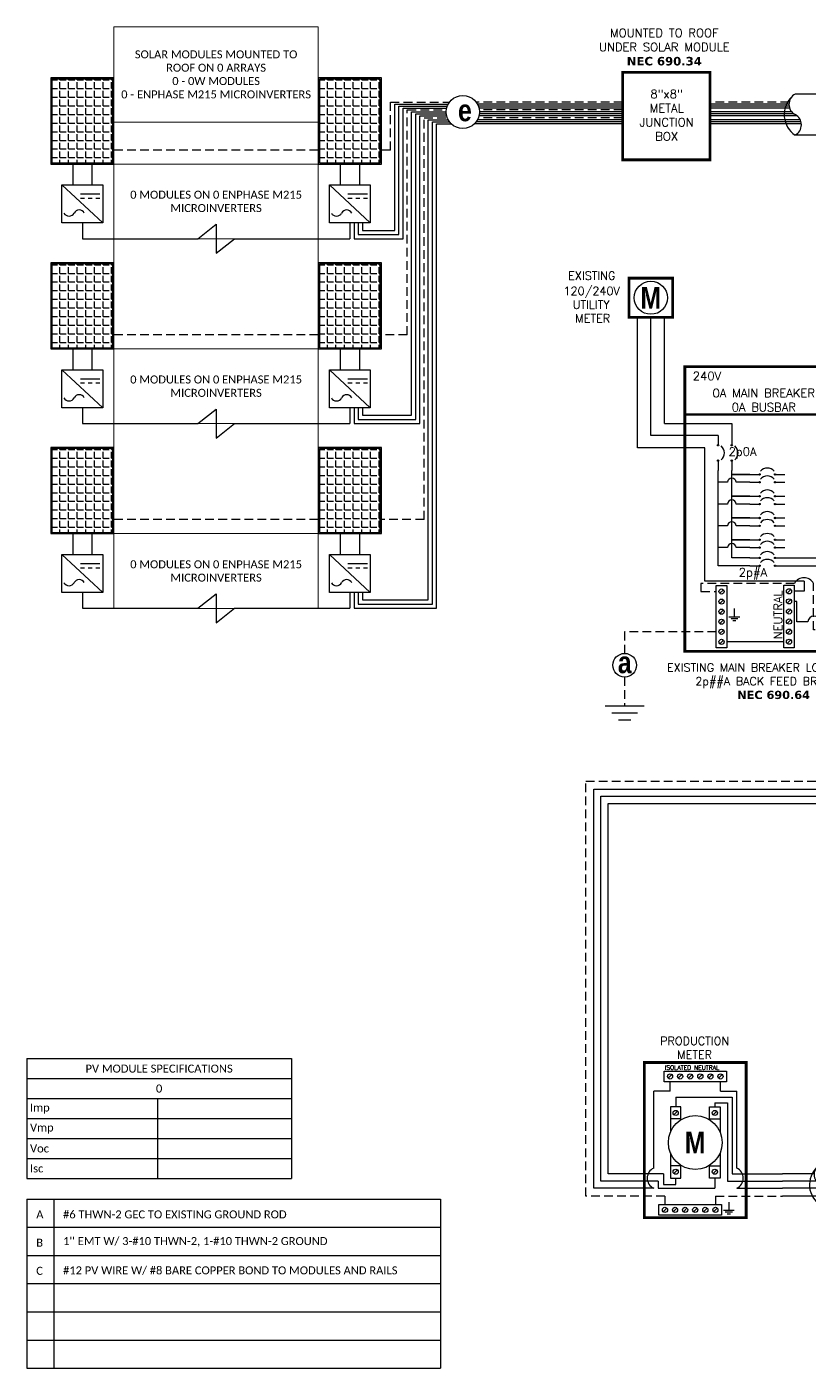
# Model space of a CAD drawing. Header units: feet. Extents: x 23528 to 24137, y 15295 to 15881.
# Drawn here: x 23528 to 23865, y 15295 to 15874 of the extents above; entities that cross this region are included whole.
import ezdxf

# ---------------------------------------------------------------- set-up
doc = ezdxf.new("R2010")
doc.units = ezdxf.units.FT
doc.header["$MEASUREMENT"] = 0
doc.linetypes.add('HIDDEN', pattern=[0.375, 0.25, -0.125])
for name, color, linetype in [('ONE LINE BLOCKS', 7, 'Continuous'), ('TABLES', 7, 'Continuous'), ('TEXT', 7, 'Continuous'), ('Z - TITLEBLOCK TXT', 7, 'Continuous')]:
    doc.layers.add(name, color=color, linetype=linetype)
doc.styles.add('ONE LINE TXT', font='techb___.ttf')
doc.styles.get("Standard").update_dxf_attribs({"font": 'simplex.shx'})

# ---------------------------------------------------------------- blocks, each defined once
blk = doc.blocks.new('*T7')
at = {"layer": 'Defpoints', "color": 8, "linetype": 'ByBlock', "lineweight": 0, "transparency": 16777216}
for p, q in [((0, 0), (88.16, 0)), ((0, 0), (0, -250.97)), ((88.16, 0), (88.16, -250.97)), ((0, -41.08), (88.16, -41.08)), ((0, -59.24), (88.16, -59.24)), ((0, -91.46), (88.16, -91.46)), ((0, -138.99), (88.16, -138.99)), ((0, -171.21), (88.16, -171.21)), ((0, -218.74), (88.16, -218.74)), ((0, -250.97), (88.16, -250.97))]:
    blk.add_line(p, q, dxfattribs=at)
at = {"color": 0, "linetype": 'Continuous', "transparency": 16777216, "char_height": 3.4544, "width": 83.574, "attachment_point": 5}
for s, insert in [('{\\fCalibri|b0|i0|c0;SOLAR MODULES MOUNTED TO ROOF ON 0 ARRAYS^J0 - 0W MODULES^J0 - ENPHASE M215 MICROINVERTERS', (44.08, -20.54)), ('{\\fCalibri|b0|i0|c0;', (44.08, -50.16)), ('{\\fCalibri|b0|i0|c0;0 MODULES ON 0 ENPHASE M215 MICROINVERTERS', (44.08, -75.35)), ('{\\fCalibri|b0|i0|c0;', (44.08, -115.23)), ('{\\fCalibri|b0|i0|c0;0 MODULES ON 0 ENPHASE M215 MICROINVERTERS', (44.08, -155.1)), ('{\\fCalibri|b0|i0|c0;', (44.08, -194.98)), ('{\\fCalibri|b0|i0|c0;0 MODULES ON 0 ENPHASE M215 MICROINVERTERS', (44.08, -234.86))]:
    blk.add_mtext(s, dxfattribs=dict(at, insert=insert))
blk = doc.blocks.new('*U4')
at = {"color": 7, "linetype": 'Continuous'}
for p, q in [((6.67, 2.43), (2.91, 2.43)), ((2.44, 1.71), (0, 1.71)), ((9.57, 1.71), (6.2, 1.71)), ((2.91, -0.69), (6.67, -0.69))]:
    blk.add_line(p, q, dxfattribs=at)
at = {"color": 10, "linetype": 'Continuous'}
for p, q in [((2.59, 1.15), (0, 1.15)), ((9.57, 1.15), (6.35, 1.15))]:
    blk.add_line(p, q, dxfattribs=at)
at = {"color": 253, "linetype": 'Continuous'}
for p, q in [((3.21, 0.61), (0, 0.61)), ((9.57, 0.61), (6.97, 0.61))]:
    blk.add_line(p, q, dxfattribs=at)
at = {"color": 7, "linetype": 'Continuous'}
for centre, start, end in [((3.94, 0.87), 133.9732, 236.4265), ((5.63, 0.87), 313.9732, 56.4265)]:
    blk.add_arc(centre, 1.87, start, end, dxfattribs=at)
at = {"layer": 'TEXT', "color": 92, "linetype": 'HIDDEN', "ltscale": 15}
for p, q in [((3.37, 0), (0, 0)), ((9.57, 0), (7.14, 0))]:
    blk.add_line(p, q, dxfattribs=at)
at = {"layer": 'Z - TITLEBLOCK TXT', "linetype": 'Continuous'}
for centre, start, end in [((3.31, 1.65), 117.6639, 242.3361), ((7.08, 1.65), 117.6639, 242.3361), ((2.5, 0.09), 297.6639, 62.3361), ((6.26, 0.09), 297.6639, 62.3361)]:
    blk.add_arc(centre, 0.882, start, end, dxfattribs=at)
blk = doc.blocks.new('*T5')
at = {"layer": 'Z - TITLEBLOCK TXT', "color": 0, "lineweight": -2, "transparency": 16777216}
for p, q in [((0, 0), (114.19, 0)), ((0, 0), (0, -51.69)), ((114.19, 0), (114.19, -51.69)), ((0, -8.62), (114.19, -8.62)), ((0, -17.23), (114.19, -17.23)), ((56.41, -17.23), (56.41, -51.69)), ((0, -25.85), (114.19, -25.85)), ((0, -34.46), (114.19, -34.46)), ((0, -43.08), (114.19, -43.08)), ((0, -51.69), (114.19, -51.69))]:
    blk.add_line(p, q, dxfattribs=at)
at = {"layer": 'Z - TITLEBLOCK TXT', "color": 0, "linetype": 'Continuous', "transparency": 16777216, "char_height": 3.4544}
for s, insert, width, attachment_point in [('{\\fCalibri|b0|i0|c0;PV MODULE SPECIFICATIONS', (57.09, -4.31), 111.433, 5), ('{\\fCalibri|b0|i0|c0;0', (57.09, -12.92), 111.433, 5), ('{\\fCalibri|b0|i0|c0;Imp', (1.38, -21.54), 53.6551, 4), ('{\\fCalibri|b0|i0|c0;', (57.78, -21.54), 55.0254, 4), ('{\\fCalibri|b0|i0|c0;Vmp', (1.38, -30.15), 53.6551, 4), ('{\\fCalibri|b0|i0|c0;', (57.78, -30.15), 55.0254, 4), ('{\\fCalibri|b0|i0|c0;Voc', (1.38, -38.77), 53.6551, 4), ('{\\fCalibri|b0|i0|c0;', (57.78, -38.77), 55.0254, 4), ('{\\fCalibri|b0|i0|c0;Isc', (1.38, -47.39), 53.6551, 4), ('{\\fCalibri|b0|i0|c0;', (57.78, -47.39), 55.0254, 4)]:
    blk.add_mtext(s, dxfattribs=dict(at, insert=insert, width=width, attachment_point=attachment_point))
blk = doc.blocks.new('*T6')
at = {"linetype": 'ByBlock', "lineweight": -2, "transparency": 16777216}
for p, q in [((0, 0), (178.52, 0)), ((0, 0), (0, -72.97)), ((11.58, 0), (11.58, -72.97)), ((178.52, 0), (178.52, -72.97)), ((0, -12.11), (178.52, -12.11)), ((0, -24.28), (178.52, -24.28)), ((0, -36.46), (178.52, -36.46)), ((0, -48.64), (178.52, -48.64)), ((0, -60.81), (178.52, -60.81)), ((0, -72.97), (178.52, -72.97))]:
    blk.add_line(p, q, dxfattribs=at)
at = {"color": 0, "linetype": 'Continuous', "transparency": 16777216, "char_height": 3.4544, "attachment_point": 7}
for s, insert, width in [('{\\fCalibri|b0|i0|c0;A', (4.06, -8.36), 3.4544), ('{\\fCalibri|b0|i0|c0;#6 THWN-2 GEC TO EXISTING GROUND ROD', (15.65, -8.36), 158.8095), ('{\\fCalibri|b0|i0|c0;B', (4.06, -20.53), 3.4544), ("{\\fCalibri|b0|i0|c0;1'' EMT W/ 3-#10 THWN-2, 1-#10 THWN-2 GROUND", (15.65, -20.53), 158.8095), ('{\\fCalibri|b0|i0|c0;#12 PV WIRE W/ #8 BARE COPPER BOND TO MODULES AND RAILS', (15.65, -32.71), 158.8095), ('{\\fCalibri|b0|i0|c0;C', (4.06, -32.71), 3.4544), ('{\\fCalibri|b0|i0|c0;', (4.06, -44.89), 3.4544), ('{\\fCalibri|b0|i0|c0;', (15.65, -44.89), 158.8095), ('{\\fCalibri|b0|i0|c0;', (4.06, -57.06), 3.4544), ('{\\fCalibri|b0|i0|c0;', (15.65, -57.06), 158.8095), ('{\\fCalibri|b0|i0|c0;', (4.06, -69.22), 3.4544), ('{\\fCalibri|b0|i0|c0;', (15.65, -69.22), 158.8095)]:
    blk.add_mtext(s, dxfattribs=dict(at, insert=insert, width=width))
blk = doc.blocks.new('*U9')
at = {"layer": 'ONE LINE BLOCKS', "linetype": 'Continuous'}
h = blk.add_hatch(color=1, dxfattribs=at)
h.dxf.hatch_style = 1
edge = h.paths.add_edge_path()
edge.add_arc((-70.09, 79.71), 0.291, 0, 360)
h = blk.add_hatch(color=1, dxfattribs=at)
h.dxf.hatch_style = 1
edge = h.paths.add_edge_path()
edge.add_arc((-64.17, 79.71), 0.291, 0, 360)
h = blk.add_hatch(color=1, dxfattribs=at)
h.dxf.hatch_style = 1
edge = h.paths.add_edge_path()
edge.add_arc((-70.09, 73.04), 0.291, 0, 360)
h = blk.add_hatch(color=1, dxfattribs=at)
h.dxf.hatch_style = 1
edge = h.paths.add_edge_path()
edge.add_arc((-64.17, 73.04), 0.291, 0, 360)
h = blk.add_hatch(color=1, dxfattribs=at)
h.dxf.hatch_style = 1
edge = h.paths.add_edge_path()
edge.add_arc((-52.18, 67.09), 0.291, 0, 360)
h = blk.add_hatch(color=1, dxfattribs=at)
h.dxf.hatch_style = 1
edge = h.paths.add_edge_path()
edge.add_arc((-52.18, 63.72), 0.291, 0, 360)
h = blk.add_hatch(color=1, dxfattribs=at)
h.dxf.hatch_style = 1
edge = h.paths.add_edge_path()
edge.add_arc((-45.5, 67.09), 0.291, 0, 360)
h = blk.add_hatch(color=1, dxfattribs=at)
h.dxf.hatch_style = 1
edge = h.paths.add_edge_path()
edge.add_arc((-45.5, 63.72), 0.291, 0, 360)
h = blk.add_hatch(color=1, dxfattribs=at)
h.dxf.hatch_style = 1
edge = h.paths.add_edge_path()
edge.add_arc((-52.18, 57.69), 0.291, 0, 360)
h = blk.add_hatch(color=1, dxfattribs=at)
h.dxf.hatch_style = 1
edge = h.paths.add_edge_path()
edge.add_arc((-45.5, 57.69), 0.291, 0, 360)
h = blk.add_hatch(color=1, dxfattribs=at)
h.dxf.hatch_style = 1
edge = h.paths.add_edge_path()
edge.add_arc((-52.18, 54.31), 0.291, 0, 360)
h = blk.add_hatch(color=1, dxfattribs=at)
h.dxf.hatch_style = 1
edge = h.paths.add_edge_path()
edge.add_arc((-45.5, 54.31), 0.291, 0, 360)
h = blk.add_hatch(color=1, dxfattribs=at)
h.dxf.hatch_style = 1
edge = h.paths.add_edge_path()
edge.add_arc((-52.18, 48.29), 0.291, 0, 360)
h = blk.add_hatch(color=1, dxfattribs=at)
h.dxf.hatch_style = 1
edge = h.paths.add_edge_path()
edge.add_arc((-45.5, 48.29), 0.291, 0, 360)
h = blk.add_hatch(color=1, dxfattribs=at)
h.dxf.hatch_style = 1
edge = h.paths.add_edge_path()
edge.add_arc((-52.18, 44.91), 0.291, 0, 360)
h = blk.add_hatch(color=1, dxfattribs=at)
h.dxf.hatch_style = 1
edge = h.paths.add_edge_path()
edge.add_arc((-45.5, 44.91), 0.291, 0, 360)
h = blk.add_hatch(color=1, dxfattribs=at)
h.dxf.hatch_style = 1
edge = h.paths.add_edge_path()
edge.add_arc((-52.18, 38.89), 0.291, 0, 360)
h = blk.add_hatch(color=1, dxfattribs=at)
h.dxf.hatch_style = 1
edge = h.paths.add_edge_path()
edge.add_arc((-52.18, 35.51), 0.291, 0, 360)
h = blk.add_hatch(color=1, dxfattribs=at)
h.dxf.hatch_style = 1
edge = h.paths.add_edge_path()
edge.add_arc((-45.5, 38.89), 0.291, 0, 360)
h = blk.add_hatch(color=1, dxfattribs=at)
h.dxf.hatch_style = 1
edge = h.paths.add_edge_path()
edge.add_arc((-45.5, 35.51), 0.291, 0, 360)
h = blk.add_hatch(color=1, dxfattribs=at)
h.dxf.hatch_style = 1
edge = h.paths.add_edge_path()
edge.add_arc((-52.18, 31.06), 0.291, 0, 360)
h = blk.add_hatch(color=1, dxfattribs=at)
h.dxf.hatch_style = 1
edge = h.paths.add_edge_path()
edge.add_arc((-45.5, 31.06), 0.291, 0, 360)
h = blk.add_hatch(color=1, dxfattribs=at)
h.dxf.hatch_style = 1
edge = h.paths.add_edge_path()
edge.add_arc((-52.18, 27.68), 0.291, 0, 360)
h = blk.add_hatch(color=1, dxfattribs=at)
h.dxf.hatch_style = 1
edge = h.paths.add_edge_path()
edge.add_arc((-45.5, 27.68), 0.291, 0, 360)
at = {"color": 7, "linetype": 'Continuous'}
for p, q in [((-20.69, 9.66), (-20.69, 31.06)), ((0, 9.66), (-20.69, 9.66))]:
    blk.add_line(p, q, dxfattribs=at)
at = {"color": 10, "linetype": 'Continuous'}
for p, q in [((-24.71, 6.49), (-24.71, 27.68)), ((-20.67, 27.68), (-20.67, 27.68)), ((-20.67, 27.68), (-20.67, 27.68)), ((0, 6.49), (-24.71, 6.49))]:
    blk.add_line(p, q, dxfattribs=at)
at = {"color": 253, "linetype": 'Continuous'}
for p, q in [((-36.04, 12.29), (-37.2, 12.29)), ((-36.04, 3.45), (-36.04, 12.29)), ((-31.39, 3.45), (-36.04, 3.45)), ((0, 3.45), (-26.11, 3.45))]:
    blk.add_line(p, q, dxfattribs=at)
at = {"color": 7, "linetype": 'Continuous'}
blk.add_circle((-110.4, -15.26), 5.11, dxfattribs=at)
at = {"color": 253, "linetype": 'Continuous'}
blk.add_arc((-28.75, 3.3), 2.64, 3.28193, 176.71807, dxfattribs=at)
at = {"layer": 'ONE LINE BLOCKS', "lineweight": 50}
for p, q in [((-108.51, 134.89), (-108.51, 151.79)), ((-108.51, 151.79), (-89.65, 151.79)), ((-89.65, 151.79), (-89.65, 134.89)), ((-89.65, 134.89), (-108.51, 134.89)), ((-84.43, 92.98), (-14.91, 92.98))]:
    blk.add_line(p, q, dxfattribs=at)
at = {"layer": 'ONE LINE BLOCKS', "lineweight": 50, "const_width": 1.19}
for points in [[(-108.51, 134.89), (-108.51, 151.79), (-89.65, 151.79), (-89.65, 134.89)], [(-84.43, -9.3), (-84.43, 113.61), (-14.91, 113.61), (-14.91, -9.3)]]:
    blk.add_lwpolyline(points, close=True, dxfattribs=at)
at = {"layer": 'TEXT', "color": 92, "linetype": 'HIDDEN', "ltscale": 15}
for p, q in [((-77.46, 20.02), (-77.46, 16.57)), ((-37.13, 20.02), (-77.46, 20.02)), ((-28.89, 0), (-28.89, 20.02)), ((-77.46, 16.57), (-70.87, 16.57)), ((0, 0), (-28.89, 0)), ((-70.87, -0.83), (-110.4, -0.83)), ((-110.4, -0.83), (-110.4, -10.15)), ((-110.4, -20.38), (-110.4, -32.73))]:
    blk.add_line(p, q, dxfattribs=at)
at = {"layer": 'TEXT', "color": 92, "linetype": 'Continuous', "ltscale": 15}
blk.add_line((-41.74, -5.18), (-66.33, -5.18), dxfattribs=at)
at = {"layer": 'TEXT', "color": 92, "linetype": 'HIDDEN', "flags": 128}
for points in [[(-63.1, 9.2), (-63.11, 5.69)], [(-65.45, 5.69), (-60.77, 5.69)], [(-61.58, 4.83), (-64.64, 4.83)], [(-62.39, 3.96), (-63.82, 3.96)]]:
    blk.add_lwpolyline(points, dxfattribs=at)
at = {"layer": 'TEXT', "color": 92, "linetype": 'Continuous', "ltscale": 4, "flags": 128}
for points in [[(-118.88, -32.73), (-101.92, -32.73)], [(-104.86, -35.88), (-115.94, -35.88)], [(-107.8, -39.02), (-113, -39.02)]]:
    blk.add_lwpolyline(points, dxfattribs=at)
at = {"layer": 'TEXT', "linetype": 'Continuous'}
blk.add_circle((-99.08, 143.34), 7.15, dxfattribs=at)
at = {"layer": 'TEXT', "color": 92, "linetype": 'Continuous', "ltscale": 0.3}
blk.add_arc((-33.01, 17.86), 4.65, 27.66392, 152.33608, dxfattribs=at)
at = {"layer": 'Z - TITLEBLOCK TXT', "color": 253, "linetype": 'Continuous'}
for p, q in [((-104.8, 78.58), (-104.8, 134.89)), ((-75.86, 78.58), (-104.8, 78.58)), ((-75.86, 20.99), (-75.86, 78.58)), ((-32.91, 20.99), (-75.86, 20.99)), ((-32.91, 20.99), (-32.91, 16.64)), ((-32.91, 16.64), (-37.2, 16.64))]:
    blk.add_line(p, q, dxfattribs=at)
at = {"layer": 'Z - TITLEBLOCK TXT', "color": 10, "linetype": 'Continuous'}
for p, q in [((-99.08, 83.91), (-99.08, 134.89)), ((-70.09, 83.91), (-99.08, 83.91)), ((-70.09, 27.68), (-70.09, 68.84)), ((-66.04, 63.72), (-70.09, 63.72)), ((-56.38, 63.72), (-62.3, 63.72)), ((-66.04, 54.31), (-70.09, 54.31)), ((-56.38, 54.31), (-62.3, 54.31)), ((-66.04, 44.91), (-70.09, 44.91)), ((-56.38, 44.91), (-62.3, 44.91)), ((-66.04, 35.51), (-70.09, 35.51)), ((-56.38, 35.51), (-62.3, 35.51)), ((-56.38, 27.68), (-70.09, 27.68)), ((-41.31, 27.68), (-24.71, 27.68))]:
    blk.add_line(p, q, dxfattribs=at)
at = {"layer": 'Z - TITLEBLOCK TXT', "color": 7, "linetype": 'Continuous'}
for p, q in [((-93.24, 89.01), (-93.24, 134.89)), ((-93.24, 89.01), (-64.17, 89.01)), ((-64.17, 89.01), (-64.17, 83.91)), ((-64.17, 67.09), (-64.17, 68.84)), ((-64.17, 57.69), (-64.17, 67.09)), ((-64.17, 67.09), (-56.38, 67.09)), ((-56.38, 67.09), (-64.17, 67.09)), ((-64.17, 48.29), (-64.17, 57.69)), ((-64.17, 57.69), (-56.38, 57.69)), ((-56.38, 57.69), (-64.17, 57.69)), ((-64.17, 38.89), (-64.17, 48.29)), ((-64.17, 48.29), (-56.38, 48.29)), ((-56.38, 48.29), (-64.17, 48.29)), ((-64.17, 31.06), (-64.17, 38.89)), ((-64.17, 38.89), (-56.38, 38.89)), ((-56.38, 38.89), (-64.17, 38.89)), ((-56.38, 31.06), (-64.17, 31.06)), ((-41.31, 31.06), (-20.69, 31.06))]:
    blk.add_line(p, q, dxfattribs=at)
at = {"layer": 'Z - TITLEBLOCK TXT', "color": 1, "linetype": 'Continuous'}
for p, q in [((-70.87, -7.78), (-70.87, 19.17)), ((-70.87, 19.17), (-66.33, 19.17)), ((-66.33, 19.17), (-66.33, -7.78)), ((-41.74, -7.71), (-41.74, 19.24)), ((-41.74, 19.24), (-37.2, 19.24)), ((-37.2, 19.24), (-37.2, -7.71)), ((-66.33, -7.78), (-70.87, -7.78)), ((-37.2, -7.71), (-41.74, -7.71))]:
    blk.add_line(p, q, dxfattribs=at)
at = {"layer": 'Z - TITLEBLOCK TXT', "color": 4, "linetype": 'Continuous'}
for p, q in [((-38.69, 17.43), (-40.26, 15.85)), ((-67.81, 17.35), (-69.38, 15.78)), ((-67.81, 13), (-69.38, 11.43)), ((-38.69, 13.08), (-40.26, 11.5)), ((-67.81, 8.65), (-69.38, 7.08)), ((-38.69, 8.73), (-40.26, 7.15)), ((-67.81, 4.3), (-69.38, 2.73)), ((-38.69, 4.38), (-40.26, 2.8)), ((-38.69, 0.03), (-40.26, -1.55)), ((-67.81, -0.05), (-69.38, -1.62)), ((-67.81, -4.4), (-69.38, -5.97)), ((-38.69, -4.33), (-40.26, -5.9))]:
    blk.add_line(p, q, dxfattribs=at)
at = {"layer": 'Z - TITLEBLOCK TXT', "color": 1, "linetype": 'Continuous', "flags": 128}
for points in [[(-70.09, 83.91), (-70.09, 79.71)], [(-70.09, 83.91), (-70.09, 79.71)], [(-64.17, 83.91), (-64.17, 79.71)], [(-64.17, 83.91), (-64.17, 79.71)], [(-70.09, 73.04), (-70.09, 68.84)], [(-64.17, 73.04), (-64.17, 68.84)], [(-56.38, 67.09), (-52.18, 67.09)], [(-56.38, 67.09), (-52.18, 67.09)], [(-56.38, 63.72), (-52.18, 63.72)], [(-56.38, 63.72), (-52.18, 63.72)], [(-45.5, 67.09), (-41.31, 67.09)], [(-45.5, 63.72), (-41.31, 63.72)], [(-56.38, 57.69), (-52.18, 57.69)], [(-56.38, 57.69), (-52.18, 57.69)], [(-56.38, 54.31), (-52.18, 54.31)], [(-56.38, 54.31), (-52.18, 54.31)], [(-45.5, 57.69), (-41.31, 57.69)], [(-45.5, 54.31), (-41.31, 54.31)], [(-56.38, 48.29), (-52.18, 48.29)], [(-56.38, 48.29), (-52.18, 48.29)], [(-45.5, 48.29), (-41.31, 48.29)], [(-56.38, 44.91), (-52.18, 44.91)], [(-56.38, 44.91), (-52.18, 44.91)], [(-45.5, 44.91), (-41.31, 44.91)], [(-56.38, 38.89), (-52.18, 38.89)], [(-56.38, 38.89), (-52.18, 38.89)], [(-56.38, 35.51), (-52.18, 35.51)], [(-56.38, 35.51), (-52.18, 35.51)], [(-45.5, 38.89), (-41.31, 38.89)], [(-45.5, 35.51), (-41.31, 35.51)], [(-56.38, 31.06), (-52.18, 31.06)], [(-56.38, 31.06), (-52.18, 31.06)], [(-45.5, 31.06), (-41.31, 31.06)], [(-56.38, 27.68), (-52.18, 27.68)], [(-56.38, 27.68), (-52.18, 27.68)], [(-45.5, 27.68), (-41.31, 27.68)]]:
    blk.add_lwpolyline(points, dxfattribs=at)
at = {"layer": 'Z - TITLEBLOCK TXT', "color": 1, "linetype": 'Continuous'}
for centre in [(-70.09, 79.71), (-64.17, 79.71), (-70.09, 73.04), (-64.17, 73.04), (-52.18, 67.09), (-52.18, 63.72), (-45.5, 67.09), (-45.5, 63.72), (-52.18, 57.69), (-45.5, 57.69), (-52.18, 54.31), (-45.5, 54.31), (-52.18, 48.29), (-45.5, 48.29), (-52.18, 44.91), (-45.5, 44.91), (-52.18, 38.89), (-52.18, 35.51), (-45.5, 38.89), (-45.5, 35.51), (-52.18, 31.06), (-45.5, 31.06), (-52.18, 27.68), (-45.5, 27.68)]:
    blk.add_circle(centre, 0.291, dxfattribs=at)
at = {"layer": 'Z - TITLEBLOCK TXT', "color": 4, "linetype": 'Continuous'}
for centre in [(-68.6, 16.57), (-39.47, 16.64), (-68.6, 12.22), (-39.47, 12.29), (-68.6, 7.87), (-39.47, 7.94), (-68.6, 3.52), (-68.6, -0.83), (-39.47, 3.59), (-39.47, -0.76), (-68.6, -5.18), (-39.47, -5.11)]:
    blk.add_circle(centre, 1.11, dxfattribs=at)
at = {"layer": 'Z - TITLEBLOCK TXT', "color": 1, "linetype": 'Continuous'}
for centre, start, end in [((-71.28, 76.38), 310.3392, 49.6608), ((-65.36, 76.38), 310.3392, 49.6608), ((-48.84, 65.9), 40.3392, 139.6608), ((-48.84, 62.52), 40.3392, 139.6608), ((-48.84, 56.5), 40.3392, 139.6608), ((-48.84, 53.12), 40.3392, 139.6608), ((-48.84, 47.1), 40.3392, 139.6608), ((-48.84, 43.72), 40.3392, 139.6608), ((-48.84, 37.69), 40.3392, 139.6608), ((-48.84, 34.31), 40.3392, 139.6608), ((-48.84, 29.86), 40.3392, 139.6608), ((-48.84, 26.48), 40.3392, 139.6608)]:
    blk.add_arc(centre, 3.93, start, end, dxfattribs=at)
at = {"layer": 'Z - TITLEBLOCK TXT', "color": 10, "linetype": 'Continuous'}
for centre in [(-64.17, 63.61), (-64.17, 54.21), (-64.17, 44.8), (-64.17, 35.4)]:
    blk.add_arc(centre, 1.87, 3.2937, 176.7063, dxfattribs=at)
at = {"layer": 'TABLES', "color": 1, "linetype": 'Continuous'}
blk.add_text('NEUTRAL', height=3.658, rotation=90, dxfattribs=at).set_placement((-42.4, -4.09))
at = {"layer": 'TEXT', "color": 1}
for s, p in [('EXISTING', (-134.76, 151.1)), ('120/240V', (-136.78, 144.52)), ('UTILITY', (-132.82, 138.61)), ('METER', (-131.72, 132.71))]:
    blk.add_text(s, height=3.543, dxfattribs=at).set_placement(p)
at = {"layer": 'TEXT', "color": 1, "attachment_point": 5}
for s, width, gutter_width, heights, insert, char_height in [('240V', 0.1481, 0.75, [0], (-74.92, 109.56), 3.658), ('1∅', 0.1481, 0.75, [0], (-20.22, 109.56), 3.658), ('0A MAIN BREAKER\\P0A BUSBAR', 94.6859, 0.75, [0], (-50.38, 99.17), 3.6576), ('2p0A', 0.1481, 0.75, [0], (-59.53, 76.34), 3.658), ('2p#A', 0.1481, 0.75, [0], (-55.05, 24.24), 3.658), ('EXISTING MAIN BREAKER LOAD CENTER\\P2p##A BACK FEED BREAKER\\P{\\fVerdana|b1|i0|c0|p34;NEC 690.64}', 140.5774, 97.94, [58.72], (-46.13, -22.19), 3.5433)]:
    blk.add_mtext_dynamic_manual_height_columns(s, width=width, gutter_width=gutter_width, heights=heights, dxfattribs=dict(at, insert=insert, char_height=char_height))
at = {"layer": 'Z - TITLEBLOCK TXT', "color": 253, "linetype": 'Continuous', "style": 'ONE LINE TXT'}
blk.add_text('M', height=9.38, dxfattribs=at).set_placement((-103.64, 138.62))
at = {"layer": 'Z - TITLEBLOCK TXT', "color": 1, "linetype": 'Continuous', "insert": (-113.36, -9.32), "char_height": 9.3833, "attachment_point": 1, "style": 'ONE LINE TXT'}
blk.add_mtext_dynamic_manual_height_columns('{\\W1;\\C256;a}', width=0.1385, gutter_width=2.13, heights=[0], dxfattribs=at)

msp = doc.modelspace()

# ---------------------------------------------------------------- hatches: boundary and pattern name
at = {"layer": 'ONE LINE BLOCKS', "linetype": 'Continuous'}
h = msp.add_hatch(dxfattribs=at)
h.set_pattern_fill('ANGLE', color=256, scale=13.54666)
h.set_pattern_definition([(0, (23601.6063, 3832.9497), (0, 3.7253315), [2.709332, -1.0159995]), (90, (23601.6063, 3832.9497), (-3.7253315, 2e-16), [2.709332, -1.0159995])])
h.paths.add_polyline_path([(23538.59, 15851.25), (23538.59, 15815.06), (23564.83, 15815.06), (23564.83, 15851.25)])
h = msp.add_hatch(dxfattribs=at)
h.set_pattern_fill('ANGLE', color=256, scale=13.54666)
h.set_pattern_definition([(0, (23717.0262, 3832.9497), (0, 3.7253315), [2.709332, -1.0159995]), (90, (23717.0262, 3832.9497), (-3.7253315, 2e-16), [2.709332, -1.0159995])])
h.paths.add_polyline_path([(23654.01, 15851.25), (23654.01, 15815.06), (23680.25, 15815.06), (23680.25, 15851.25)])
h = msp.add_hatch(dxfattribs=at)
h.set_pattern_fill('ANGLE', color=256, scale=13.54666)
h.set_pattern_definition([(0, (23601.6063, 3753.1965), (0, 3.7253315), [2.709332, -1.0159995]), (90, (23601.6063, 3753.1965), (-3.7253315, 2e-16), [2.709332, -1.0159995])])
h.paths.add_polyline_path([(23538.59, 15771.49), (23538.59, 15735.31), (23564.83, 15735.31), (23564.83, 15771.49)])
h = msp.add_hatch(dxfattribs=at)
h.set_pattern_fill('ANGLE', color=256, scale=13.54666)
h.set_pattern_definition([(0, (23717.0262, 3753.1965), (0, 3.7253315), [2.709332, -1.0159995]), (90, (23717.0262, 3753.1965), (-3.7253315, 2e-16), [2.709332, -1.0159995])])
h.paths.add_polyline_path([(23654.01, 15771.49), (23654.01, 15735.31), (23680.25, 15735.31), (23680.25, 15771.49)])
h = msp.add_hatch(dxfattribs=at)
h.set_pattern_fill('ANGLE', color=256, scale=13.54666)
h.set_pattern_definition([(0, (23601.6063, 3673.4434), (0, 3.7253315), [2.709332, -1.0159995]), (90, (23601.6063, 3673.4434), (-3.7253315, 2e-16), [2.709332, -1.0159995])])
h.paths.add_polyline_path([(23538.59, 15691.74), (23538.59, 15655.56), (23564.83, 15655.56), (23564.83, 15691.74)])
h = msp.add_hatch(dxfattribs=at)
h.set_pattern_fill('ANGLE', color=256, scale=13.54666)
h.set_pattern_definition([(0, (23717.0262, 3673.4434), (0, 3.7253315), [2.709332, -1.0159995]), (90, (23717.0262, 3673.4434), (-3.7253315, 2e-16), [2.709332, -1.0159995])])
h.paths.add_polyline_path([(23654.01, 15691.74), (23654.01, 15655.56), (23680.25, 15655.56), (23680.25, 15691.74)])

# ---------------------------------------------------------------- linework, layer by layer
at = {"color": 7, "linetype": 'Continuous'}
for p, q in [((23880.54, 15844.74), (23859.3, 15844.74)), ((23859.3, 15827.11), (23880.54, 15827.11)), ((23778.6, 15538.57), (24067.41, 15538.57)), ((23778.6, 15378.8), (23778.6, 15538.57)), ((23807.74, 15411.83), (23807.74, 15407.63)), ((23807.74, 15411.83), (23832.07, 15411.83)), ((23832.07, 15411.83), (23832.07, 15378.8)), ((23802.56, 15378.8), (23778.6, 15378.8)), ((23802.56, 15378.8), (23802.56, 15374.21)), ((23807.74, 15374.21), (23807.74, 15376.87)), ((23832.07, 15378.8), (23853.8, 15378.8)), ((23802.56, 15374.21), (23807.74, 15374.21))]:
    msp.add_line(p, q, dxfattribs=at)
at = {"color": 253, "linetype": 'Continuous'}
for p, q in [((23686.54, 15785.94), (23686.54, 15840.48)), ((23686.54, 15840.48), (23709.65, 15840.48)), ((23784.82, 15840.48), (23722.16, 15840.48)), ((23856.63, 15840.48), (23822.6, 15840.48)), ((23693.74, 15837.04), (23708.76, 15837.04)), ((23693.74, 15706.18), (23693.74, 15837.04)), ((23700.95, 15833.6), (23709.65, 15833.6)), ((23700.95, 15626.43), (23700.95, 15833.6)), ((23784.82, 15833.6), (23722.16, 15833.6)), ((23784.82, 15837.04), (23723.04, 15837.04)), ((23857.87, 15837.04), (23822.6, 15837.04)), ((23861.51, 15833.6), (23822.6, 15833.6)), ((23672.54, 15785.94), (23686.54, 15785.94)), ((23672.54, 15706.18), (23693.74, 15706.18)), ((23672.54, 15626.43), (23700.95, 15626.43)), ((23772.38, 15544.79), (24061.19, 15544.79)), ((23772.38, 15372.59), (23772.38, 15544.79)), ((23805.32, 15414.43), (23805.32, 15418.52)), ((23827.07, 15414.43), (23827.07, 15418.52)), ((23805.32, 15414.43), (23798.26, 15414.43)), ((23798.26, 15381.2), (23798.26, 15414.43)), ((23827.07, 15414.43), (23834.14, 15414.43)), ((23834.14, 15381.2), (23834.14, 15414.43)), ((23798.26, 15372.59), (23772.38, 15372.59)), ((23834.14, 15372.59), (23853.8, 15372.59))]:
    msp.add_line(p, q, dxfattribs=at)
at = {"color": 10, "linetype": 'Continuous'}
for p, q in [((23688.34, 15784.14), (23688.34, 15839.62)), ((23688.34, 15839.62), (23709.24, 15839.62)), ((23784.82, 15839.62), (23722.56, 15839.62)), ((23856.68, 15839.62), (23822.6, 15839.62)), ((23695.55, 15836.18), (23708.81, 15836.18)), ((23695.55, 15704.38), (23695.55, 15836.18)), ((23784.82, 15836.18), (23722.99, 15836.18)), ((23858.86, 15836.18), (23822.6, 15836.18)), ((23702.75, 15832.74), (23710.2, 15832.74)), ((23702.75, 15624.63), (23702.75, 15832.74)), ((23784.82, 15832.74), (23721.6, 15832.74)), ((23861.81, 15832.74), (23822.6, 15832.74)), ((23670.74, 15784.14), (23688.34, 15784.14)), ((23670.74, 15704.38), (23695.55, 15704.38)), ((23670.74, 15624.63), (23702.75, 15624.63)), ((23775.42, 15541.75), (24064.23, 15541.75)), ((23775.42, 15375.63), (23775.42, 15541.75)), ((23824.65, 15409.45), (23824.65, 15407.63)), ((23824.65, 15409.45), (23830.09, 15409.45)), ((23830.09, 15409.45), (23830.09, 15375.63)), ((23824.65, 15376.87), (23824.65, 15372.59)), ((23800.23, 15375.63), (23775.42, 15375.63)), ((23800.23, 15375.63), (23800.23, 15372.59)), ((23800.23, 15372.59), (23824.65, 15372.59)), ((23830.09, 15375.63), (23853.8, 15375.63))]:
    msp.add_line(p, q, dxfattribs=at)
at = {"linetype": 'Continuous'}
for p, q in [((23690.14, 15782.33), (23690.14, 15838.76)), ((23690.14, 15838.76), (23708.97, 15838.76)), ((23697.35, 15835.32), (23708.97, 15835.32)), ((23697.35, 15702.58), (23697.35, 15835.32)), ((23784.82, 15838.76), (23722.83, 15838.76)), ((23784.82, 15835.32), (23722.83, 15835.32)), ((23856.88, 15838.76), (23822.6, 15838.76)), ((23860.19, 15835.32), (23822.6, 15835.32)), ((23704.56, 15831.88), (23710.97, 15831.88)), ((23704.56, 15622.83), (23704.56, 15831.88)), ((23784.82, 15831.88), (23720.83, 15831.88)), ((23861.95, 15831.88), (23822.6, 15831.88)), ((23547.56, 15814.55), (23547.56, 15805.54)), ((23555.87, 15814.55), (23555.87, 15805.54)), ((23662.98, 15814.55), (23662.98, 15805.54)), ((23671.29, 15814.55), (23671.29, 15805.54)), ((23542.89, 15805.54), (23560.54, 15805.54)), ((23542.89, 15789.15), (23542.89, 15805.54)), ((23542.89, 15805.54), (23560.54, 15789.15)), ((23560.54, 15805.54), (23560.54, 15789.15)), ((23658.31, 15805.54), (23675.96, 15805.54)), ((23658.31, 15789.15), (23658.31, 15805.54)), ((23658.31, 15805.54), (23675.96, 15789.15)), ((23675.96, 15805.54), (23675.96, 15789.15)), ((23560.54, 15789.15), (23542.89, 15789.15)), ((23675.96, 15789.15), (23658.31, 15789.15)), ((23668.94, 15782.33), (23690.14, 15782.33)), ((23547.56, 15734.8), (23547.56, 15725.79)), ((23555.87, 15734.8), (23555.87, 15725.79)), ((23662.98, 15734.8), (23662.98, 15725.79)), ((23671.29, 15734.8), (23671.29, 15725.79)), ((23542.89, 15725.79), (23560.54, 15725.79)), ((23542.89, 15709.4), (23542.89, 15725.79)), ((23542.89, 15725.79), (23560.54, 15709.4)), ((23560.54, 15725.79), (23560.54, 15709.4)), ((23658.31, 15725.79), (23675.96, 15725.79)), ((23658.31, 15709.4), (23658.31, 15725.79)), ((23658.31, 15725.79), (23675.96, 15709.4)), ((23675.96, 15725.79), (23675.96, 15709.4)), ((23560.54, 15709.4), (23542.89, 15709.4)), ((23675.96, 15709.4), (23658.31, 15709.4)), ((23668.94, 15702.58), (23697.35, 15702.58)), ((23547.56, 15655.05), (23547.56, 15646.04)), ((23555.87, 15655.05), (23555.87, 15646.04)), ((23662.98, 15655.05), (23662.98, 15646.04)), ((23671.29, 15655.05), (23671.29, 15646.04)), ((23542.89, 15646.04), (23560.54, 15646.04)), ((23542.89, 15629.65), (23542.89, 15646.04)), ((23542.89, 15646.04), (23560.54, 15629.65)), ((23560.54, 15646.04), (23560.54, 15629.65)), ((23658.31, 15646.04), (23675.96, 15646.04)), ((23658.31, 15629.65), (23658.31, 15646.04)), ((23658.31, 15646.04), (23675.96, 15629.65)), ((23675.96, 15646.04), (23675.96, 15629.65)), ((23560.54, 15629.65), (23542.89, 15629.65)), ((23675.96, 15629.65), (23658.31, 15629.65)), ((23668.94, 15622.83), (23704.56, 15622.83))]:
    msp.add_line(p, q, dxfattribs=at)
at = {"color": 1, "linetype": 'Continuous'}
for p, q in [((23810.01, 15402.44), (23805.47, 15402.44)), ((23822.38, 15402.44), (23826.92, 15402.44)), ((23810.01, 15382.27), (23805.47, 15382.27)), ((23822.38, 15382.27), (23826.92, 15382.27))]:
    msp.add_line(p, q, dxfattribs=at)
at = {"linetype": 'Continuous', "flags": 128}
for points in [[(23538.09, 15851.76), (23538.09, 15814.55), (23565.34, 15814.55), (23565.34, 15851.76), (23538.09, 15851.76)], [(23653.51, 15851.76), (23653.51, 15814.55), (23680.76, 15814.55), (23680.76, 15851.76), (23653.51, 15851.76)], [(23538.09, 15772), (23538.09, 15734.8), (23565.34, 15734.8), (23565.34, 15772), (23538.09, 15772)], [(23653.51, 15772), (23653.51, 15734.8), (23680.76, 15734.8), (23680.76, 15772), (23653.51, 15772)], [(23538.09, 15692.25), (23538.09, 15655.05), (23565.34, 15655.05), (23565.34, 15692.25), (23538.09, 15692.25)], [(23653.51, 15692.25), (23653.51, 15655.05), (23680.76, 15655.05), (23680.76, 15692.25), (23653.51, 15692.25)]]:
    msp.add_lwpolyline(points, dxfattribs=at)
for points in [[(23538.59, 15851.25), (23538.59, 15815.06), (23564.83, 15815.06), (23564.83, 15851.25)], [(23654.01, 15851.25), (23654.01, 15815.06), (23680.25, 15815.06), (23680.25, 15851.25)], [(23538.59, 15771.49), (23538.59, 15735.31), (23564.83, 15735.31), (23564.83, 15771.49)], [(23654.01, 15771.49), (23654.01, 15735.31), (23680.25, 15735.31), (23680.25, 15771.49)], [(23538.59, 15691.74), (23538.59, 15655.56), (23564.83, 15655.56), (23564.83, 15691.74)], [(23654.01, 15691.74), (23654.01, 15655.56), (23680.25, 15655.56), (23680.25, 15691.74)]]:
    msp.add_lwpolyline(points, close=True, dxfattribs=at)
at = {"color": 7, "linetype": 'Continuous'}
msp.add_circle((23715.9, 15837.04), 7.14, dxfattribs=at)
msp.add_arc((23865.15, 15835.92), 10.58, 133.97324, 236.42648, dxfattribs=at)
at = {"color": 253, "linetype": 'Continuous'}
for centre, start, end in [((23800.17, 15376.89), 113.9997, 246.0003), ((23832.22, 15376.89), 293.9997, 66.0003)]:
    msp.add_arc(centre, 4.71, start, end, dxfattribs=at)
at = {"layer": 'ONE LINE BLOCKS', "lineweight": 50, "const_width": 1.19}
for points in [[(23822.6, 15816.38), (23784.82, 15816.38), (23784.82, 15854.16), (23822.6, 15854.16)], [(23794.24, 15359.84), (23794.24, 15426.81), (23838.15, 15426.81), (23838.15, 15359.84)]]:
    msp.add_lwpolyline(points, close=True, dxfattribs=at)
at = {"layer": 'TEXT', "color": 92, "linetype": 'HIDDEN', "ltscale": 15}
for p, q in [((23684.73, 15820.6), (23684.73, 15841.34)), ((23684.73, 15841.34), (23710.2, 15841.34)), ((23784.82, 15841.34), (23721.6, 15841.34)), ((23856.74, 15841.34), (23822.6, 15841.34)), ((23691.94, 15837.9), (23708.81, 15837.9)), ((23691.94, 15740.85), (23691.94, 15837.9)), ((23699.15, 15834.46), (23709.24, 15834.46)), ((23699.15, 15661.1), (23699.15, 15834.46)), ((23784.82, 15834.46), (23722.56, 15834.46)), ((23784.82, 15837.9), (23722.99, 15837.9)), ((23684.73, 15820.6), (23680.76, 15820.6)), ((23691.94, 15740.85), (23680.76, 15740.85)), ((23699.15, 15661.1), (23680.76, 15661.1)), ((23768.93, 15548.23), (24057.75, 15548.23)), ((23768.93, 15369.14), (23768.93, 15548.23)), ((23803.13, 15369.14), (23768.93, 15369.14)), ((23803.13, 15369.14), (23803.13, 15365.48)), ((23824.88, 15369.14), (23824.88, 15365.48)), ((23824.88, 15369.14), (23853.8, 15369.14))]:
    msp.add_line(p, q, dxfattribs=at)
at = {"layer": 'TEXT', "color": 92, "linetype": 'HIDDEN', "ltscale": 15, "flags": 128}
for points in [[(23653.51, 15820.6), (23565.34, 15820.6)], [(23653.51, 15740.85), (23565.34, 15740.85)], [(23653.51, 15661.1), (23565.34, 15661.1)]]:
    msp.add_lwpolyline(points, dxfattribs=at)
at = {"layer": 'TEXT', "color": 92, "linetype": 'Continuous', "flags": 128}
for points in [[(23830.68, 15366.56), (23830.68, 15363.06)], [(23828.34, 15363.06), (23833.02, 15363.06)], [(23832.21, 15362.19), (23829.15, 15362.19)], [(23831.4, 15361.32), (23829.96, 15361.32)]]:
    msp.add_lwpolyline(points, dxfattribs=at)
at = {"layer": 'TEXT', "linetype": 'Continuous'}
msp.add_circle((23816.2, 15392.25), 11.62, dxfattribs=at)
at = {"layer": 'Z - TITLEBLOCK TXT', "color": 7, "linetype": 'Continuous'}
for p, q in [((23559.31, 15801.55), (23550.92, 15801.55)), ((23552.67, 15799.74), (23550.92, 15799.74)), ((23555.99, 15799.74), (23554.24, 15799.74)), ((23559.31, 15799.74), (23557.56, 15799.74)), ((23674.73, 15801.55), (23666.34, 15801.55)), ((23668.09, 15799.74), (23666.34, 15799.74)), ((23671.41, 15799.74), (23669.66, 15799.74)), ((23674.73, 15799.74), (23672.98, 15799.74)), ((23601.47, 15782.33), (23609.42, 15788.6)), ((23609.42, 15788.6), (23609.42, 15776.07)), ((23609.42, 15776.07), (23617.38, 15782.33)), ((23559.31, 15721.8), (23550.92, 15721.8)), ((23552.67, 15719.98), (23550.92, 15719.98)), ((23555.99, 15719.98), (23554.24, 15719.98)), ((23559.31, 15719.98), (23557.56, 15719.98)), ((23674.73, 15721.8), (23666.34, 15721.8)), ((23668.09, 15719.98), (23666.34, 15719.98)), ((23671.41, 15719.98), (23669.66, 15719.98)), ((23674.73, 15719.98), (23672.98, 15719.98)), ((23601.47, 15702.58), (23609.42, 15708.84)), ((23609.42, 15708.84), (23609.42, 15696.32)), ((23609.42, 15696.32), (23617.38, 15702.58)), ((23559.31, 15642.04), (23550.92, 15642.04)), ((23552.67, 15640.23), (23550.92, 15640.23)), ((23555.99, 15640.23), (23554.24, 15640.23)), ((23559.31, 15640.23), (23557.56, 15640.23)), ((23674.73, 15642.04), (23666.34, 15642.04)), ((23668.09, 15640.23), (23666.34, 15640.23)), ((23671.41, 15640.23), (23669.66, 15640.23)), ((23674.73, 15640.23), (23672.98, 15640.23)), ((23601.47, 15622.83), (23609.42, 15629.09)), ((23609.42, 15629.09), (23609.42, 15616.56)), ((23609.42, 15616.56), (23617.38, 15622.83))]:
    msp.add_line(p, q, dxfattribs=at)
at = {"layer": 'Z - TITLEBLOCK TXT', "color": 1, "linetype": 'Continuous'}
for p, q in [((23802.72, 15418.52), (23802.72, 15423.06)), ((23802.72, 15423.06), (23829.67, 15423.06)), ((23829.67, 15423.06), (23829.67, 15418.52)), ((23829.67, 15418.52), (23802.72, 15418.52)), ((23805.47, 15407.63), (23805.47, 15396.73)), ((23810.01, 15407.63), (23805.47, 15407.63)), ((23810.01, 15402.09), (23810.01, 15407.63)), ((23822.38, 15402.09), (23822.38, 15407.63)), ((23822.38, 15407.63), (23826.92, 15407.63)), ((23826.92, 15407.63), (23826.92, 15396.73)), ((23805.47, 15387.77), (23805.47, 15376.87)), ((23826.92, 15387.77), (23826.92, 15376.87)), ((23810.01, 15376.87), (23810.01, 15382.41)), ((23822.38, 15376.87), (23822.38, 15382.41)), ((23805.47, 15376.87), (23810.01, 15376.87)), ((23826.92, 15376.87), (23822.38, 15376.87)), ((23800.53, 15360.94), (23800.53, 15365.48)), ((23800.53, 15365.48), (23827.48, 15365.48)), ((23827.48, 15365.48), (23827.48, 15360.94)), ((23827.48, 15360.94), (23800.53, 15360.94))]:
    msp.add_line(p, q, dxfattribs=at)
at = {"layer": 'Z - TITLEBLOCK TXT', "color": 4, "linetype": 'Continuous'}
for p, q in [((23806.11, 15421.57), (23804.53, 15420)), ((23810.46, 15421.57), (23808.88, 15420)), ((23814.81, 15421.57), (23813.24, 15420)), ((23819.16, 15421.57), (23817.59, 15420)), ((23823.51, 15421.57), (23821.94, 15420)), ((23827.86, 15421.57), (23826.29, 15420)), ((23808.53, 15405.82), (23806.95, 15404.25)), ((23825.44, 15405.82), (23823.87, 15404.25)), ((23808.53, 15380.46), (23806.95, 15378.89)), ((23825.44, 15380.46), (23823.87, 15378.89)), ((23803.92, 15363.99), (23802.35, 15362.42)), ((23808.27, 15363.99), (23806.7, 15362.42)), ((23812.62, 15363.99), (23811.05, 15362.42)), ((23816.97, 15363.99), (23815.4, 15362.42)), ((23821.32, 15363.99), (23819.75, 15362.42)), ((23825.67, 15363.99), (23824.1, 15362.42))]:
    msp.add_line(p, q, dxfattribs=at)
at = {"layer": 'Z - TITLEBLOCK TXT', "linetype": 'Continuous', "flags": 128}
for points in [[(23551.71, 15789.15), (23551.71, 15782.33)], [(23667.13, 15789.15), (23667.13, 15782.33)], [(23668.94, 15789.15), (23668.94, 15782.33)], [(23551.71, 15782.33), (23601.47, 15782.33)], [(23617.38, 15782.33), (23667.13, 15782.33)], [(23551.71, 15709.4), (23551.71, 15702.58)], [(23667.13, 15709.4), (23667.13, 15702.58)], [(23668.94, 15709.4), (23668.94, 15702.58)], [(23551.71, 15702.58), (23601.47, 15702.58)], [(23617.38, 15702.58), (23667.13, 15702.58)], [(23551.71, 15629.65), (23551.71, 15622.83)], [(23667.13, 15629.65), (23667.13, 15622.83)], [(23668.94, 15629.65), (23668.94, 15622.83)], [(23551.71, 15622.83), (23601.47, 15622.83)], [(23617.38, 15622.83), (23667.13, 15622.83)]]:
    msp.add_lwpolyline(points, dxfattribs=at)
at = {"layer": 'Z - TITLEBLOCK TXT', "color": 10, "linetype": 'Continuous', "flags": 128}
for points in [[(23670.74, 15789.15), (23670.74, 15784.14)], [(23670.74, 15709.4), (23670.74, 15704.38)], [(23670.74, 15629.65), (23670.74, 15624.63)]]:
    msp.add_lwpolyline(points, dxfattribs=at)
at = {"layer": 'Z - TITLEBLOCK TXT', "color": 253, "linetype": 'Continuous', "flags": 128}
for points in [[(23672.54, 15789.15), (23672.54, 15785.94)], [(23672.54, 15709.4), (23672.54, 15706.18)], [(23672.54, 15629.65), (23672.54, 15626.43)]]:
    msp.add_lwpolyline(points, dxfattribs=at)
at = {"layer": 'Z - TITLEBLOCK TXT', "color": 4, "linetype": 'Continuous'}
for centre in [(23805.32, 15420.79), (23809.67, 15420.79), (23814.02, 15420.79), (23818.37, 15420.79), (23822.72, 15420.79), (23827.07, 15420.79), (23807.74, 15405.04), (23824.65, 15405.04), (23807.74, 15379.67), (23824.65, 15379.67), (23803.13, 15363.21), (23807.48, 15363.21), (23811.83, 15363.21), (23816.18, 15363.21), (23820.53, 15363.21), (23824.88, 15363.21)]:
    msp.add_circle(centre, 1.11, dxfattribs=at)
at = {"layer": 'Z - TITLEBLOCK TXT', "linetype": 'Continuous'}
for centre, radius, start, end in [((23861.61, 15840.33), 4.98, 117.66392, 242.33608), ((23856.99, 15831.52), 4.98, 297.66392, 62.33608), ((23545.96, 15794.56), 2.48, 207.66392, 332.33608), ((23550.34, 15792.26), 2.48, 27.66392, 152.33608), ((23661.38, 15794.56), 2.48, 207.66392, 332.33608), ((23665.76, 15792.26), 2.48, 27.66392, 152.33608), ((23545.96, 15714.81), 2.48, 207.66392, 332.33608), ((23550.34, 15712.51), 2.48, 27.66392, 152.33608), ((23661.38, 15714.81), 2.48, 207.66392, 332.33608), ((23665.76, 15712.51), 2.48, 27.66392, 152.33608), ((23545.96, 15635.05), 2.48, 207.66392, 332.33608), ((23550.34, 15632.75), 2.48, 27.66392, 152.33608), ((23661.38, 15635.05), 2.48, 207.66392, 332.33608), ((23665.76, 15632.75), 2.48, 27.66392, 152.33608)]:
    msp.add_arc(centre, radius, start, end, dxfattribs=at)

# ---------------------------------------------------------------- block references
for name, p in [('*T7', (23565.34, 15873.79)), ('*T5', (23527.75, 15428.47)), ('*T6', (23527.75, 15367.85))]:
    msp.add_blockref(name, p)
at = {"color": 7}
msp.add_blockref('*U9', (23896.13, 15613.52), dxfattribs=at)
at = {"color": 155, "true_color": 0x647190, "xscale": 5.644441731736358, "yscale": 5.644441731736358, "zscale": 5.644441731736358}
msp.add_blockref('*U4', (23853.8, 15369.14), dxfattribs=at)

# ---------------------------------------------------------------- texts
at = {"layer": 'TABLES', "color": 1, "linetype": 'Continuous'}
msp.add_text('ISOLATED NEUTRAL', height=1.8743, dxfattribs=at).set_placement((23803.08, 15423.71))
at = {"layer": 'TEXT', "color": 1, "attachment_point": 5}
for s, width, insert, char_height in [(' \\PMOUNTED TO ROOF \\PUNDER SOLAR MODULE\\P{\\fVerdana|b1|i0|c0|p34;NEC 690.34}', 72.4158, (23802.83, 15868.08), 3.6576), ('8"x8" METAL JUNCTION BOX ', 0.4767, (23803.85, 15835.64), 3.6576), ('PRODUCTION METER', 1.3203, (23815.92, 15433.16), 3.5433)]:
    msp.add_mtext_dynamic_manual_height_columns(s, width=width, gutter_width=7.17, heights=[0], dxfattribs=dict(at, insert=insert, char_height=char_height))
at = {"layer": 'Z - TITLEBLOCK TXT', "color": 253, "linetype": 'Continuous', "style": 'ONE LINE TXT'}
msp.add_text('M', height=9.38, dxfattribs=at).set_placement((23811.64, 15387.54))
at = {"layer": 'Z - TITLEBLOCK TXT', "color": 1, "linetype": 'Continuous', "insert": (23713.79, 15842.43), "char_height": 9.3833, "attachment_point": 1, "style": 'ONE LINE TXT'}
msp.add_mtext_dynamic_manual_height_columns('{\\W1;\\C256;e}', width=0.1385, gutter_width=2.13, heights=[0], dxfattribs=at)

doc.saveas('drawing.dxf')
